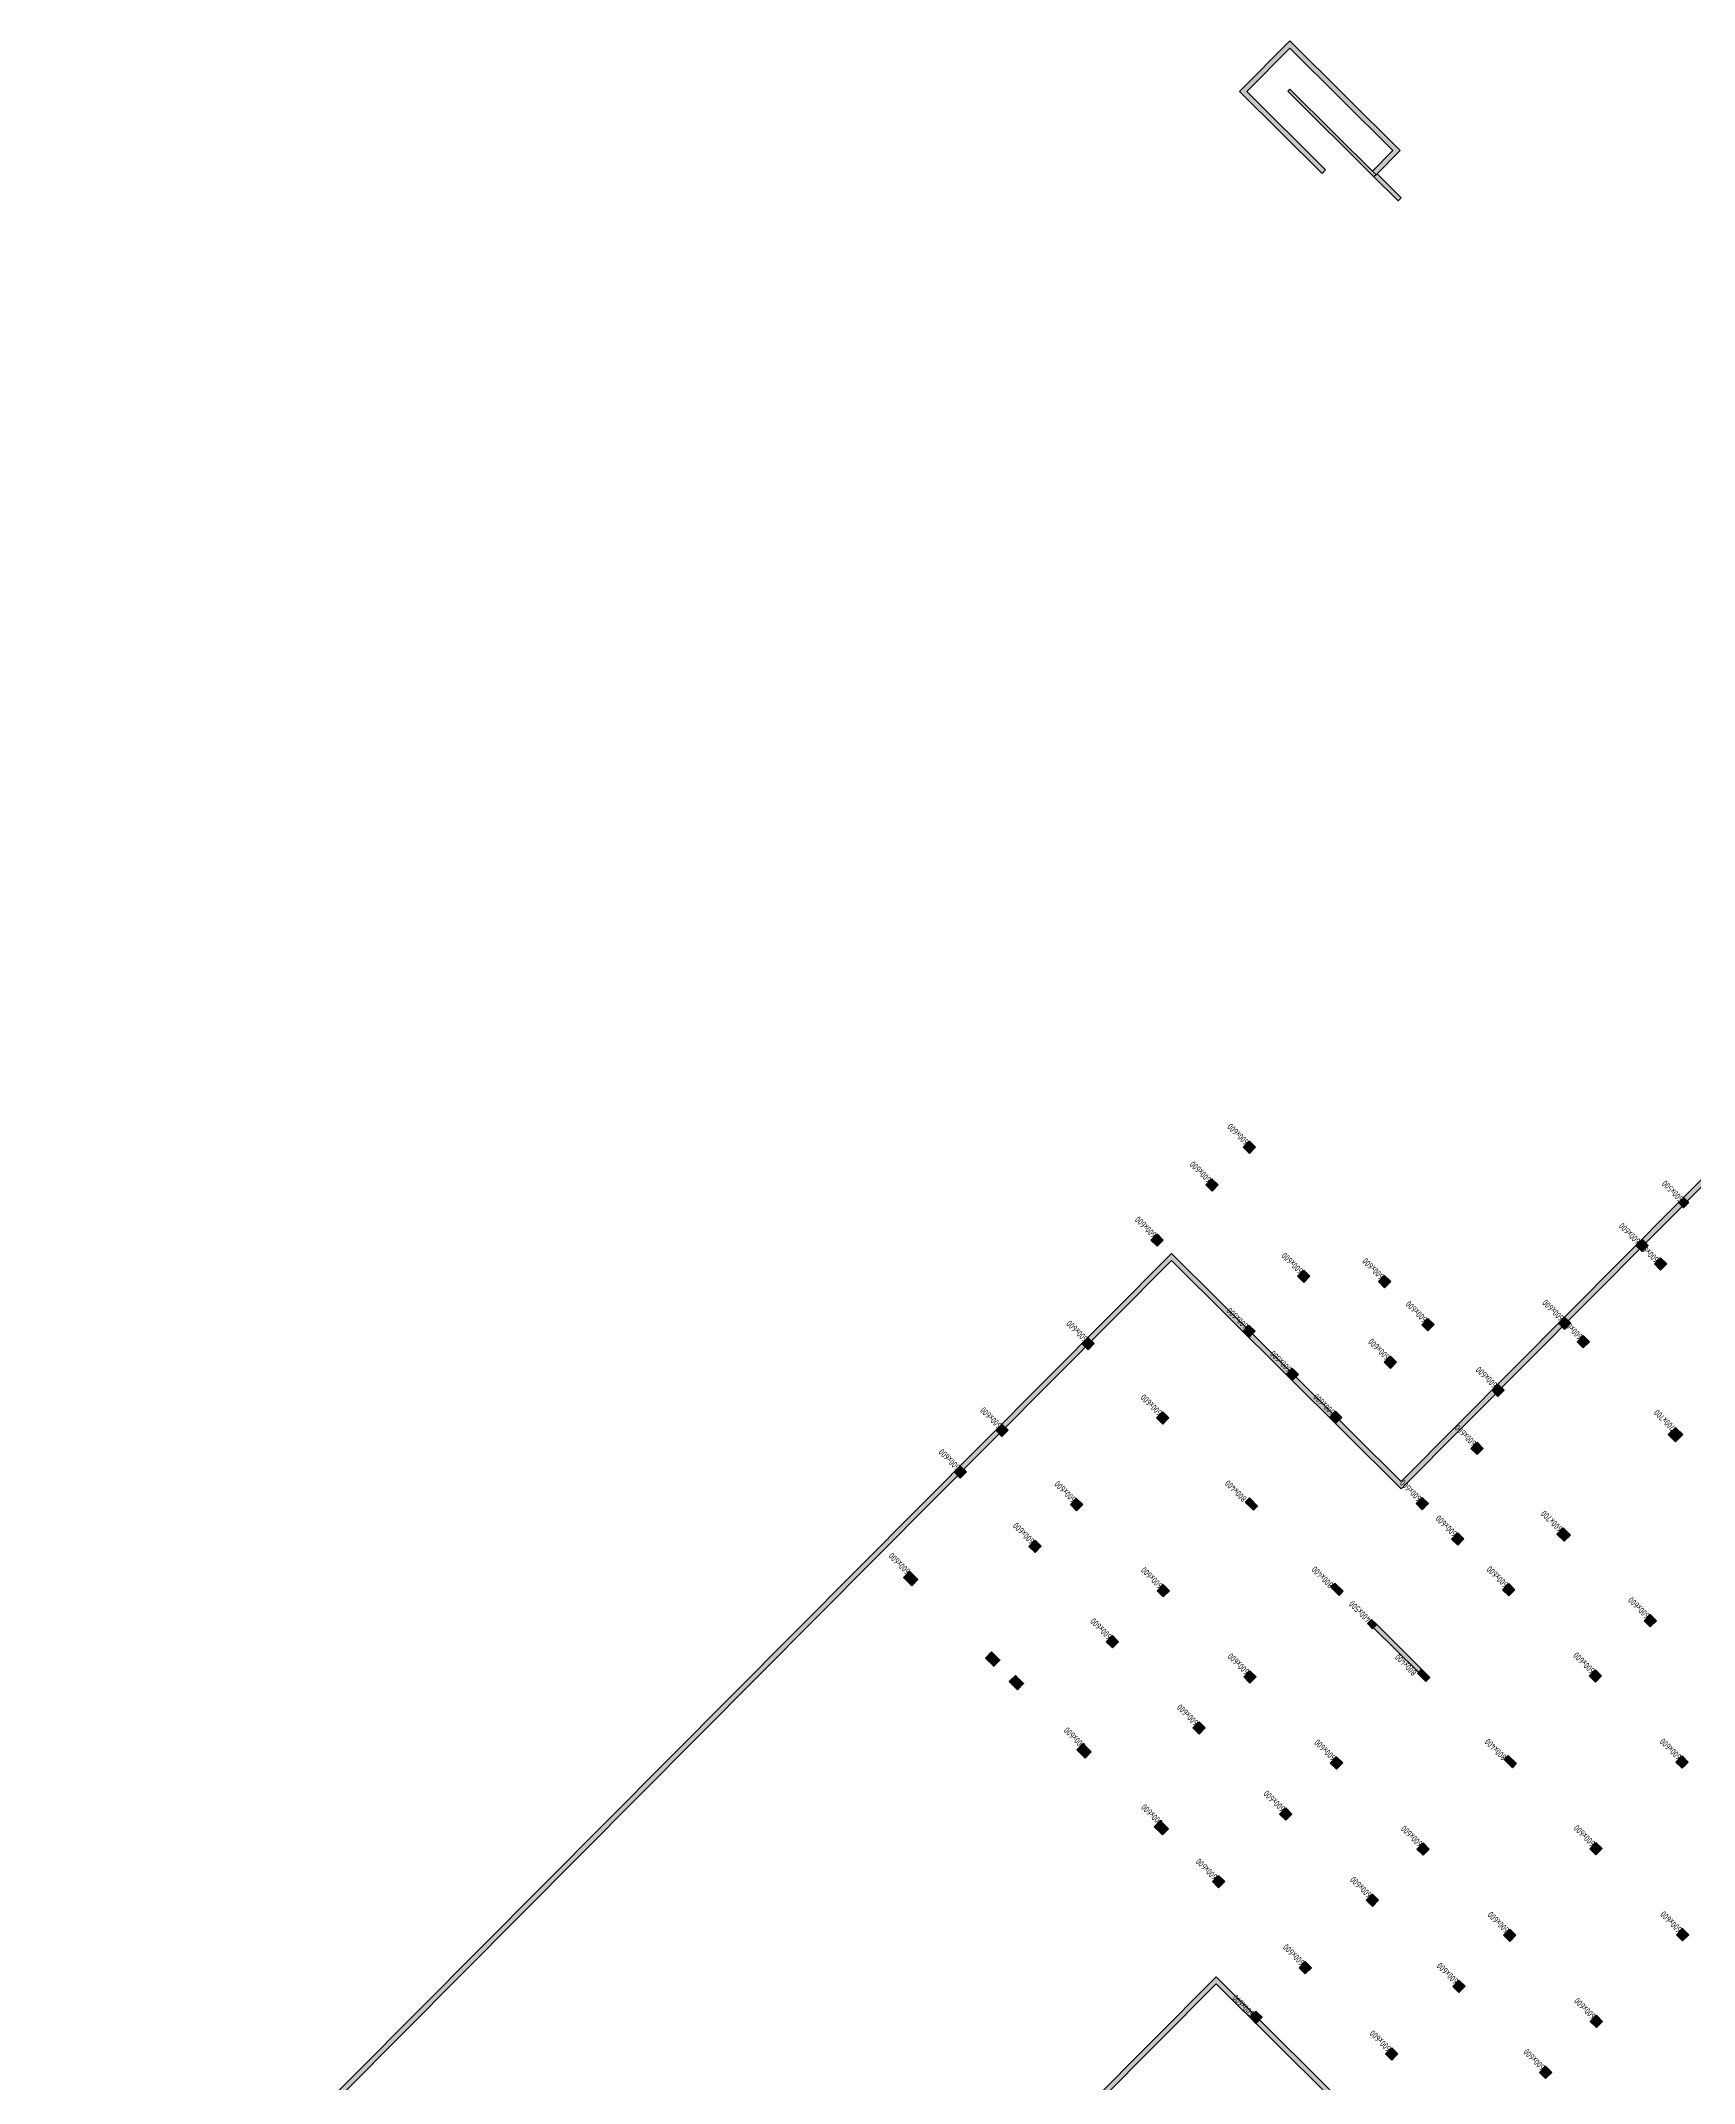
# Model space of a CAD drawing. Extents: x 517637088 to 518949446, y 3499717636 to 3500095980.
# Drawn here: x 518724360 to 518838034, y 3499939912 to 3500080344 of the extents above; entities that cross this region are included whole.
import ezdxf

# ---------------------------------------------------------------- set-up
doc = ezdxf.new("R2010")
doc.units = 0
doc.header["$LTSCALE"] = 500
for name, color, linetype in [('__覆盖_A09-地下轴网150_TEN25JS3$0$AD-AXIS-CRCL', 3, 'CONTINUOUS'), ('S_COLU', 2, 'CONTINUOUS'), ('S_COLU_HACH', 15, 'CONTINUOUS'), ('S_WALL', 2, 'CONTINUOUS'), ('S_WALL_HACH', 30, 'CONTINUOUS')]:
    doc.layers.add(name, color=color, linetype=linetype)
doc.layers.add('S_POST_OTHE', color=110, linetype='CONTINUOUS', plot=False)
doc.styles.add('样式 1', font='Tssdeng.shx', dxfattribs={"width": 0.7, "bigfont": 'Tssdchn.shx'})

msp = doc.modelspace()

# ---------------------------------------------------------------- hatches: boundary and pattern name
at = {"layer": 'S_COLU_HACH'}
h = msp.add_hatch(color=256, dxfattribs=at)
h.dxf.hatch_style = 1
h.paths.add_polyline_path([(518807459, 3500003841), (518807034, 3500004264), (518807457, 3500004689), (518807882, 3500004266)])
h = msp.add_hatch(color=256, dxfattribs=at)
h.dxf.hatch_style = 1
h.paths.add_polyline_path([(518804885, 3500001253), (518804460, 3500001676), (518804883, 3500002101), (518805309, 3500001678)])
h = msp.add_hatch(color=256, dxfattribs=at)
h.dxf.hatch_style = 1
h.paths.add_polyline_path([(518837310, 3500000104), (518836955, 3500000457), (518837308, 3500000812), (518837662, 3500000459)])
h = msp.add_hatch(color=256, dxfattribs=at)
h.dxf.hatch_style = 1
h.paths.add_polyline_path([(518801113, 3499997460), (518800687, 3499997883), (518801110, 3499998308), (518801536, 3499997885)])
h = msp.add_hatch(color=256, dxfattribs=at)
h.dxf.hatch_style = 1
h.paths.add_polyline_path([(518834454, 3499997091), (518834029, 3499997515), (518834452, 3499997940), (518834877, 3499997517)])
h = msp.add_hatch(color=256, dxfattribs=at)
h.dxf.hatch_style = 1
h.paths.add_polyline_path([(518835730, 3499995822), (518835305, 3499996245), (518835728, 3499996671), (518836153, 3499996248)])
h = msp.add_hatch(color=256, dxfattribs=at)
h.dxf.hatch_style = 1
h.paths.add_polyline_path([(518811196, 3499994977), (518810770, 3499995400), (518811194, 3499995825), (518811619, 3499995402)])
h = msp.add_hatch(color=256, dxfattribs=at)
h.dxf.hatch_style = 1
h.paths.add_polyline_path([(518816748, 3499994603), (518816322, 3499995026), (518816745, 3499995452), (518817171, 3499995029)])
h = msp.add_hatch(color=256, dxfattribs=at)
h.dxf.hatch_style = 1
h.paths.add_polyline_path([(518819726, 3499991642), (518819300, 3499992065), (518819723, 3499992490), (518820149, 3499992067)])
h = msp.add_hatch(color=256, dxfattribs=at)
h.dxf.hatch_style = 1
h.paths.add_polyline_path([(518829130, 3499991738), (518828705, 3499992161), (518829128, 3499992587), (518829553, 3499992164)])
h = msp.add_hatch(color=256, dxfattribs=at)
h.dxf.hatch_style = 1
h.paths.add_polyline_path([(518796359, 3499990340), (518795934, 3499990763), (518796357, 3499991189), (518796782, 3499990765)])
h = msp.add_hatch(color=256, dxfattribs=at)
h.dxf.hatch_style = 1
h.paths.add_polyline_path([(518807423, 3499991184), (518806998, 3499991607), (518807421, 3499992032), (518807846, 3499991609)])
h = msp.add_hatch(color=256, dxfattribs=at)
h.dxf.hatch_style = 1
h.paths.add_polyline_path([(518830406, 3499990469), (518829981, 3499990892), (518830404, 3499991317), (518830829, 3499990894)])
h = msp.add_hatch(color=256, dxfattribs=at)
h.dxf.hatch_style = 1
h.paths.add_polyline_path([(518817152, 3499989054), (518816726, 3499989477), (518817150, 3499989902), (518817575, 3499989479)])
h = msp.add_hatch(color=256, dxfattribs=at)
h.dxf.hatch_style = 1
h.paths.add_polyline_path([(518810401, 3499988222), (518809976, 3499988645), (518810399, 3499989070), (518810824, 3499988647)])
h = msp.add_hatch(color=256, dxfattribs=at)
h.dxf.hatch_style = 1
h.paths.add_polyline_path([(518824546, 3499987129), (518824121, 3499987552), (518824544, 3499987978), (518824970, 3499987555)])
h = msp.add_hatch(color=256, dxfattribs=at)
h.dxf.hatch_style = 1
h.paths.add_polyline_path([(518801500, 3499985228), (518801075, 3499985651), (518801498, 3499986076), (518801923, 3499985653)])
h = msp.add_hatch(color=256, dxfattribs=at)
h.dxf.hatch_style = 1
h.paths.add_polyline_path([(518813379, 3499985260), (518812954, 3499985683), (518813377, 3499986109), (518813802, 3499985686)])
h = msp.add_hatch(color=256, dxfattribs=at)
h.dxf.hatch_style = 1
h.paths.add_polyline_path([(518790436, 3499984384), (518790011, 3499984807), (518790434, 3499985233), (518790859, 3499984809)])
h = msp.add_hatch(color=256, dxfattribs=at)
h.dxf.hatch_style = 1
h.paths.add_polyline_path([(518836753, 3499984016), (518836256, 3499984510), (518836750, 3499985006), (518837246, 3499984513)])
h = msp.add_hatch(color=256, dxfattribs=at)
h.dxf.hatch_style = 1
h.paths.add_polyline_path([(518823108, 3499983130), (518822682, 3499983553), (518823106, 3499983979), (518823531, 3499983556)])
h = msp.add_hatch(color=256, dxfattribs=at)
h.dxf.hatch_style = 1
h.paths.add_polyline_path([(518787580, 3499981512), (518787155, 3499981936), (518787578, 3499982361), (518788003, 3499981938)])
h = msp.add_hatch(color=256, dxfattribs=at)
h.dxf.hatch_style = 1
h.paths.add_polyline_path([(518795577, 3499979272), (518795151, 3499979695), (518795574, 3499980120), (518796000, 3499979697)])
h = msp.add_hatch(color=256, dxfattribs=at)
h.dxf.hatch_style = 1
h.paths.add_polyline_path([(518807172, 3499979869), (518807454, 3499980153), (518808021, 3499979589), (518807739, 3499979305)])
h = msp.add_hatch(color=256, dxfattribs=at)
h.dxf.hatch_style = 1
h.paths.add_polyline_path([(518819335, 3499979337), (518818910, 3499979760), (518819333, 3499980185), (518819758, 3499979762)])
h = msp.add_hatch(color=256, dxfattribs=at)
h.dxf.hatch_style = 1
h.paths.add_polyline_path([(518792721, 3499976400), (518792295, 3499976823), (518792718, 3499977249), (518793144, 3499976825)])
h = msp.add_hatch(color=256, dxfattribs=at)
h.dxf.hatch_style = 1
h.paths.add_polyline_path([(518821781, 3499976904), (518821356, 3499977327), (518821779, 3499977753), (518822205, 3499977329)])
h = msp.add_hatch(color=256, dxfattribs=at)
h.dxf.hatch_style = 1
h.paths.add_polyline_path([(518829099, 3499977172), (518828603, 3499977665), (518829026, 3499978091), (518829522, 3499977597)])
h = msp.add_hatch(color=256, dxfattribs=at)
h.dxf.hatch_style = 1
h.paths.add_polyline_path([(518784242, 3499974114), (518783675, 3499974678), (518784098, 3499975104), (518784665, 3499974539)])
h = msp.add_hatch(color=256, dxfattribs=at)
h.dxf.hatch_style = 1
h.paths.add_polyline_path([(518801533, 3499973348), (518801107, 3499973771), (518801530, 3499974197), (518801956, 3499973774)])
h = msp.add_hatch(color=256, dxfattribs=at)
h.dxf.hatch_style = 1
h.paths.add_polyline_path([(518813624, 3499973452), (518813057, 3499974016), (518813339, 3499974300), (518813906, 3499973736)])
h = msp.add_hatch(color=256, dxfattribs=at)
h.dxf.hatch_style = 1
h.paths.add_polyline_path([(518825291, 3499973413), (518824866, 3499973837), (518825289, 3499974262), (518825714, 3499973839)])
h = msp.add_hatch(color=256, dxfattribs=at)
h.dxf.hatch_style = 1
h.paths.add_polyline_path([(518815928, 3499971161), (518815573, 3499971513), (518815855, 3499971797), (518816210, 3499971444)])
h = msp.add_hatch(color=256, dxfattribs=at)
h.dxf.hatch_style = 1
h.paths.add_polyline_path([(518835020, 3499971283), (518834594, 3499971707), (518835018, 3499972132), (518835443, 3499971709)])
h = msp.add_hatch(color=256, dxfattribs=at)
h.dxf.hatch_style = 1
h.paths.add_polyline_path([(518798042, 3499969838), (518797617, 3499970262), (518798040, 3499970687), (518798465, 3499970264)])
h = msp.add_hatch(color=256, dxfattribs=at)
h.dxf.hatch_style = 1
h.paths.add_polyline_path([(518789878, 3499968579), (518789311, 3499969143), (518789734, 3499969568), (518790301, 3499969004)])
h = msp.add_hatch(color=256, dxfattribs=at)
h.dxf.hatch_style = 1
h.paths.add_polyline_path([(518791509, 3499966957), (518790942, 3499967521), (518791365, 3499967946), (518791932, 3499967382)])
h = msp.add_hatch(color=256, dxfattribs=at)
h.dxf.hatch_style = 1
h.paths.add_polyline_path([(518807489, 3499967425), (518807063, 3499967848), (518807486, 3499968273), (518807912, 3499967850)])
h = msp.add_hatch(color=256, dxfattribs=at)
h.dxf.hatch_style = 1
h.paths.add_polyline_path([(518819580, 3499967529), (518819013, 3499968093), (518819295, 3499968377), (518819862, 3499967812)])
h = msp.add_hatch(color=256, dxfattribs=at)
h.dxf.hatch_style = 1
h.paths.add_polyline_path([(518831247, 3499967490), (518830822, 3499967913), (518831245, 3499968339), (518831670, 3499967916)])
h = msp.add_hatch(color=256, dxfattribs=at)
h.dxf.hatch_style = 1
h.paths.add_polyline_path([(518803998, 3499963915), (518803573, 3499964338), (518803996, 3499964764), (518804421, 3499964341)])
h = msp.add_hatch(color=256, dxfattribs=at)
h.dxf.hatch_style = 1
h.paths.add_polyline_path([(518796154, 3499962267), (518795586, 3499962831), (518796009, 3499963257), (518796577, 3499962693)])
h = msp.add_hatch(color=256, dxfattribs=at)
h.dxf.hatch_style = 1
h.paths.add_polyline_path([(518813445, 3499961502), (518813019, 3499961925), (518813442, 3499962350), (518813868, 3499961927)])
h = msp.add_hatch(color=256, dxfattribs=at)
h.dxf.hatch_style = 1
h.paths.add_polyline_path([(518825534, 3499961604), (518824967, 3499962168), (518825249, 3499962452), (518825816, 3499961887)])
h = msp.add_hatch(color=256, dxfattribs=at)
h.dxf.hatch_style = 1
h.paths.add_polyline_path([(518837203, 3499961567), (518836778, 3499961990), (518837201, 3499962415), (518837626, 3499961992)])
h = msp.add_hatch(color=256, dxfattribs=at)
h.dxf.hatch_style = 1
h.paths.add_polyline_path([(518809954, 3499957992), (518809529, 3499958415), (518809952, 3499958840), (518810377, 3499958417)])
h = msp.add_hatch(color=256, dxfattribs=at)
h.dxf.hatch_style = 1
h.paths.add_polyline_path([(518801472, 3499956979), (518800905, 3499957543), (518801328, 3499957968), (518801895, 3499957404)])
h = msp.add_hatch(color=256, dxfattribs=at)
h.dxf.hatch_style = 1
h.paths.add_polyline_path([(518819401, 3499955578), (518818975, 3499956001), (518819398, 3499956427), (518819824, 3499956004)])
h = msp.add_hatch(color=256, dxfattribs=at)
h.dxf.hatch_style = 1
h.paths.add_polyline_path([(518831280, 3499955611), (518830854, 3499956034), (518831277, 3499956459), (518831703, 3499956036)])
h = msp.add_hatch(color=256, dxfattribs=at)
h.dxf.hatch_style = 1
h.paths.add_polyline_path([(518805335, 3499953348), (518804910, 3499953771), (518805333, 3499954196), (518805758, 3499953773)])
h = msp.add_hatch(color=256, dxfattribs=at)
h.dxf.hatch_style = 1
h.paths.add_polyline_path([(518815910, 3499952068), (518815485, 3499952491), (518815908, 3499952917), (518816333, 3499952494)])
h = msp.add_hatch(color=256, dxfattribs=at)
h.dxf.hatch_style = 1
h.paths.add_polyline_path([(518825356, 3499949655), (518824931, 3499950078), (518825354, 3499950503), (518825780, 3499950080)])
h = msp.add_hatch(color=256, dxfattribs=at)
h.dxf.hatch_style = 1
h.paths.add_polyline_path([(518837236, 3499949687), (518836810, 3499950110), (518837233, 3499950536), (518837659, 3499950113)])
h = msp.add_hatch(color=256, dxfattribs=at)
h.dxf.hatch_style = 1
h.paths.add_polyline_path([(518811291, 3499947424), (518810866, 3499947847), (518811289, 3499948273), (518811714, 3499947850)])
h = msp.add_hatch(color=256, dxfattribs=at)
h.dxf.hatch_style = 1
h.paths.add_polyline_path([(518821866, 3499946145), (518821441, 3499946568), (518821864, 3499946994), (518822289, 3499946570)])
h = msp.add_hatch(color=256, dxfattribs=at)
h.dxf.hatch_style = 1
h.paths.add_polyline_path([(518807906, 3499944021), (518807481, 3499944444), (518807904, 3499944869), (518808329, 3499944446)])
h = msp.add_hatch(color=256, dxfattribs=at)
h.dxf.hatch_style = 1
h.paths.add_polyline_path([(518831312, 3499943731), (518830887, 3499944155), (518831310, 3499944580), (518831736, 3499944157)])
h = msp.add_hatch(color=256, dxfattribs=at)
h.dxf.hatch_style = 1
h.paths.add_polyline_path([(518817247, 3499941501), (518816822, 3499941924), (518817245, 3499942349), (518817670, 3499941926)])
h = msp.add_hatch(color=256, dxfattribs=at)
h.dxf.hatch_style = 1
h.paths.add_polyline_path([(518827822, 3499940222), (518827396, 3499940645), (518827820, 3499941070), (518828245, 3499940647)])
at = {"layer": 'S_WALL_HACH'}
h = msp.add_hatch(color=256, dxfattribs=at)
h.dxf.hatch_style = 1
h.paths.add_polyline_path([(518816019, 3500070991), (518817685, 3500069333), (518817897, 3500069546), (518816230, 3500071203)])
h.paths.add_polyline_path([(518815912, 3500071379), (518816160, 3500071132), (518817817, 3500072799), (518810230, 3500080344), (518806775, 3500076869), (518806775, 3500076869), (518812449, 3500071227), (518812696, 3500071475), (518807270, 3500076871), (518810231, 3500079849), (518817322, 3500072797)])
h = msp.add_hatch(color=256, dxfattribs=at)
h.dxf.hatch_style = 1
h.paths.add_polyline_path([(518815912, 3500071379), (518816160, 3500071132), (518817817, 3500072799), (518810230, 3500080344), (518806775, 3500076869), (518812447, 3500071228), (518812696, 3500071475), (518807270, 3500076871), (518810231, 3500079849), (518817322, 3500072797), (518815912, 3500071379)])
h = msp.add_hatch(color=256, dxfattribs=at)
h.dxf.hatch_style = 1
h.paths.add_polyline_path([(518816019, 3500070991), (518810098, 3500076879), (518810239, 3500077020), (518816160, 3500071132)])
h = msp.add_hatch(color=256, dxfattribs=at)
h.dxf.hatch_style = 1
h.paths.add_polyline_path([(518863718, 3500011627), (518863966, 3500011380), (518860058, 3500007450), (518852188, 3500015277), (518817882, 3499980782), (518802105, 3499996472), (518724855, 3499918796), (518740241, 3499903494), (518741722, 3499904983), (518752499, 3499894265), (518805175, 3499947231), (518833147, 3499919412), (518774513, 3499860455), (518836885, 3499798424), (518841433, 3499798483), (518920976, 3499878464), (518921224, 3499878217), (518841581, 3499798135), (518836743, 3499798072), (518774018, 3499860453), (518832652, 3499919411), (518805176, 3499946736), (518752501, 3499893770), (518741723, 3499904488), (518740242, 3499902999), (518724360, 3499918795), (518802104, 3499996967), (518817880, 3499981277), (518852187, 3500015772), (518860057, 3500007945)])
h = msp.add_hatch(color=256, dxfattribs=at)
h.dxf.hatch_style = 1
h.paths.add_polyline_path([(518819295, 3499968377), (518816210, 3499971444), (518815997, 3499971230), (518819081, 3499968162)])

# ---------------------------------------------------------------- linework, layer by layer
at = {"layer": 'S_COLU'}
for points in [[(518807459, 3500003841), (518807034, 3500004264), (518807457, 3500004689), (518807882, 3500004266)], [(518804885, 3500001253), (518804460, 3500001676), (518804883, 3500002101), (518805309, 3500001678)], [(518837310, 3500000104), (518836955, 3500000457), (518837308, 3500000812), (518837662, 3500000459)], [(518801113, 3499997460), (518800687, 3499997883), (518801110, 3499998308), (518801536, 3499997885)], [(518834454, 3499997091), (518834029, 3499997515), (518834452, 3499997940), (518834877, 3499997517)], [(518835730, 3499995822), (518835305, 3499996245), (518835728, 3499996671), (518836153, 3499996248)], [(518811196, 3499994977), (518810770, 3499995400), (518811194, 3499995825), (518811619, 3499995402)], [(518816748, 3499994603), (518816322, 3499995026), (518816745, 3499995452), (518817171, 3499995029)], [(518819726, 3499991642), (518819300, 3499992065), (518819723, 3499992490), (518820149, 3499992067)], [(518829130, 3499991738), (518828705, 3499992161), (518829128, 3499992587), (518829553, 3499992164)], [(518796359, 3499990340), (518795934, 3499990763), (518796357, 3499991189), (518796782, 3499990765)], [(518807423, 3499991184), (518806998, 3499991607), (518807421, 3499992032), (518807846, 3499991609)], [(518830406, 3499990469), (518829981, 3499990892), (518830404, 3499991317), (518830829, 3499990894)], [(518817152, 3499989054), (518816726, 3499989477), (518817150, 3499989902), (518817575, 3499989479)], [(518810401, 3499988222), (518809976, 3499988645), (518810399, 3499989070), (518810824, 3499988647)], [(518824546, 3499987129), (518824121, 3499987552), (518824544, 3499987978), (518824970, 3499987555)], [(518801500, 3499985228), (518801075, 3499985651), (518801498, 3499986076), (518801923, 3499985653)], [(518813379, 3499985260), (518812954, 3499985683), (518813377, 3499986109), (518813802, 3499985686)], [(518790436, 3499984384), (518790011, 3499984807), (518790434, 3499985233), (518790859, 3499984809)], [(518836753, 3499984016), (518836256, 3499984510), (518836750, 3499985006), (518837246, 3499984513)], [(518823108, 3499983130), (518822682, 3499983553), (518823106, 3499983979), (518823531, 3499983556)], [(518787580, 3499981512), (518787155, 3499981936), (518787578, 3499982361), (518788003, 3499981938)], [(518795577, 3499979272), (518795151, 3499979695), (518795574, 3499980120), (518796000, 3499979697)], [(518807172, 3499979869), (518807454, 3499980153), (518808021, 3499979589), (518807739, 3499979305)], [(518819335, 3499979337), (518818910, 3499979760), (518819333, 3499980185), (518819758, 3499979762)], [(518792721, 3499976400), (518792295, 3499976823), (518792718, 3499977249), (518793144, 3499976825)], [(518821781, 3499976904), (518821356, 3499977327), (518821779, 3499977753), (518822205, 3499977329)], [(518829099, 3499977172), (518828603, 3499977665), (518829026, 3499978091), (518829522, 3499977597)], [(518784242, 3499974114), (518783675, 3499974678), (518784098, 3499975104), (518784665, 3499974539)], [(518801533, 3499973348), (518801107, 3499973771), (518801530, 3499974197), (518801956, 3499973774)], [(518813624, 3499973452), (518813057, 3499974016), (518813339, 3499974300), (518813906, 3499973736)], [(518825291, 3499973413), (518824866, 3499973837), (518825289, 3499974262), (518825714, 3499973839)], [(518815928, 3499971161), (518815573, 3499971513), (518815855, 3499971797), (518816210, 3499971444)], [(518835020, 3499971283), (518834594, 3499971707), (518835018, 3499972132), (518835443, 3499971709)], [(518798042, 3499969838), (518797617, 3499970262), (518798040, 3499970687), (518798465, 3499970264)], [(518807489, 3499967425), (518807063, 3499967848), (518807486, 3499968273), (518807912, 3499967850)], [(518819580, 3499967529), (518819013, 3499968093), (518819295, 3499968377), (518819862, 3499967812)], [(518831247, 3499967490), (518830822, 3499967913), (518831245, 3499968339), (518831670, 3499967916)], [(518803998, 3499963915), (518803573, 3499964338), (518803996, 3499964764), (518804421, 3499964341)], [(518796154, 3499962267), (518795586, 3499962831), (518796009, 3499963257), (518796577, 3499962693)], [(518813445, 3499961502), (518813019, 3499961925), (518813442, 3499962350), (518813868, 3499961927)], [(518825534, 3499961604), (518824967, 3499962168), (518825249, 3499962452), (518825816, 3499961887)], [(518837203, 3499961567), (518836778, 3499961990), (518837201, 3499962415), (518837626, 3499961992)], [(518809954, 3499957992), (518809529, 3499958415), (518809952, 3499958840), (518810377, 3499958417)], [(518801472, 3499956979), (518800905, 3499957543), (518801328, 3499957968), (518801895, 3499957404)], [(518819401, 3499955578), (518818975, 3499956001), (518819398, 3499956427), (518819824, 3499956004)], [(518831280, 3499955611), (518830854, 3499956034), (518831277, 3499956459), (518831703, 3499956036)], [(518805335, 3499953348), (518804910, 3499953771), (518805333, 3499954196), (518805758, 3499953773)], [(518815910, 3499952068), (518815485, 3499952491), (518815908, 3499952917), (518816333, 3499952494)], [(518825356, 3499949655), (518824931, 3499950078), (518825354, 3499950503), (518825780, 3499950080)], [(518837236, 3499949687), (518836810, 3499950110), (518837233, 3499950536), (518837659, 3499950113)], [(518811291, 3499947424), (518810866, 3499947847), (518811289, 3499948273), (518811714, 3499947850)], [(518821866, 3499946145), (518821441, 3499946568), (518821864, 3499946994), (518822289, 3499946570)], [(518807906, 3499944021), (518807481, 3499944444), (518807904, 3499944869), (518808329, 3499944446)], [(518831312, 3499943731), (518830887, 3499944155), (518831310, 3499944580), (518831736, 3499944157)], [(518817247, 3499941501), (518816822, 3499941924), (518817245, 3499942349), (518817670, 3499941926)], [(518827822, 3499940222), (518827396, 3499940645), (518827820, 3499941070), (518828245, 3499940647)]]:
    msp.add_lwpolyline(points, close=True, dxfattribs=at)
at = {"layer": 'S_COLU', "color": 2, "lineweight": 35}
for points in [[(518789734, 3499969568), (518789311, 3499969143), (518789878, 3499968579), (518790301, 3499969004)], [(518791365, 3499967946), (518790942, 3499967521), (518791509, 3499966957), (518791932, 3499967382)]]:
    msp.add_lwpolyline(points, close=True, dxfattribs=at)
at = {"layer": 'S_WALL'}
for points in [[(518815912, 3500071379), (518816160, 3500071132), (518817817, 3500072799), (518810230, 3500080344), (518806775, 3500076869), (518812447, 3500071228), (518812696, 3500071475), (518807270, 3500076871), (518810231, 3500079849), (518817322, 3500072797), (518815912, 3500071379)], [(518816019, 3500070991), (518810098, 3500076879), (518810239, 3500077020), (518816160, 3500071132)], [(518816019, 3500070991), (518817685, 3500069333), (518817897, 3500069546), (518816230, 3500071203)], [(518819295, 3499968377), (518816210, 3499971444), (518815997, 3499971230), (518819081, 3499968162)]]:
    msp.add_lwpolyline(points, close=True, dxfattribs=at)
for points in [[(518724360, 3499918795), (518802104, 3499996967), (518817880, 3499981277), (518852187, 3500015772), (518860057, 3500007945), (518863718, 3500011627), (518863966, 3500011380), (518860058, 3500007450), (518852188, 3500015277), (518817882, 3499980782), (518802105, 3499996472), (518724855, 3499918796)], [(518752499, 3499894265), (518805175, 3499947231), (518833147, 3499919412)], [(518832652, 3499919411), (518805176, 3499946736), (518752501, 3499893770)]]:
    msp.add_lwpolyline(points, dxfattribs=at)

# ---------------------------------------------------------------- texts
at = {"layer": '__覆盖_A09-地下轴网150_TEN25JS3$0$AD-AXIS-CRCL', "style": '样式 1', "width": 0.7}
for p in [(518811291, 3499948271), (518807818, 3499944779)]:
    msp.add_text('600x600', height=450, rotation=135.15902, dxfattribs=at).set_placement(p)
at = {"layer": 'S_POST_OTHE', "style": '样式 1', "width": 0.7}
for s, p in [('600x600', (518807457, 3500004688)), ('600x600', (518804883, 3500002100)), ('500x500', (518837343, 3500000776)), ('600x600', (518801111, 3499998306)), ('600x600', (518834382, 3499997869)), ('600x600', (518811194, 3499995824)), ('600x600', (518835658, 3499996599)), ('600x600', (518816746, 3499995451)), ('600x600', (518807422, 3499992031)), ('600x600', (518819724, 3499992489)), ('600x600', (518829128, 3499992586)), ('600x600', (518796393, 3499991152)), ('600x600', (518830405, 3499991317)), ('600x600', (518810400, 3499989069)), ('600x600', (518817150, 3499989901)), ('600x600', (518824545, 3499987977)), ('600x600', (518801498, 3499986075)), ('600x600', (518813378, 3499986107)), ('600x600', (518790470, 3499985195)), ('700x700', (518836786, 3499985041)), ('600x600', (518823106, 3499983978)), ('600x600', (518787614, 3499982324)), ('600x600', (518795575, 3499980118)), ('800x400', (518807313, 3499980151)), ('600x600', (518819334, 3499980184)), ('600x600', (518821780, 3499977752)), ('600x700', (518829027, 3499978090)), ('600x600', (518792719, 3499977247)), ('600x600', (518784169, 3499975172)), ('600x600', (518801531, 3499974195)), ('800x400', (518813271, 3499974229)), ('600x600', (518825290, 3499974261)), ('400x500', (518815842, 3499971864)), ('600x600', (518835019, 3499972131)), ('600x600', (518798041, 3499970685)), ('600x600', (518807488, 3499968272)), ('800x400', (518819005, 3499968195)), ('600x600', (518831246, 3499968338)), ('600x600', (518803997, 3499964762)), ('600x600', (518796223, 3499963185)), ('600x600', (518813444, 3499962349)), ('800x400', (518825182, 3499962381)), ('600x600', (518837202, 3499962415)), ('600x600', (518801541, 3499957896)), ('600x600', (518809953, 3499958839)), ('600x600', (518819400, 3499956426)), ('600x600', (518831279, 3499956459)), ('600x600', (518805299, 3499954159)), ('600x600', (518815909, 3499952916)), ('600x600', (518825356, 3499950502)), ('600x600', (518837235, 3499950535)), ('600x600', (518821866, 3499946993)), ('600x600', (518831312, 3499944579)), ('600x600', (518817247, 3499942348)), ('600x600', (518827822, 3499941069))]:
    msp.add_text(s, height=450, rotation=135.15902, dxfattribs=at).set_placement(p)

doc.saveas('drawing.dxf')
